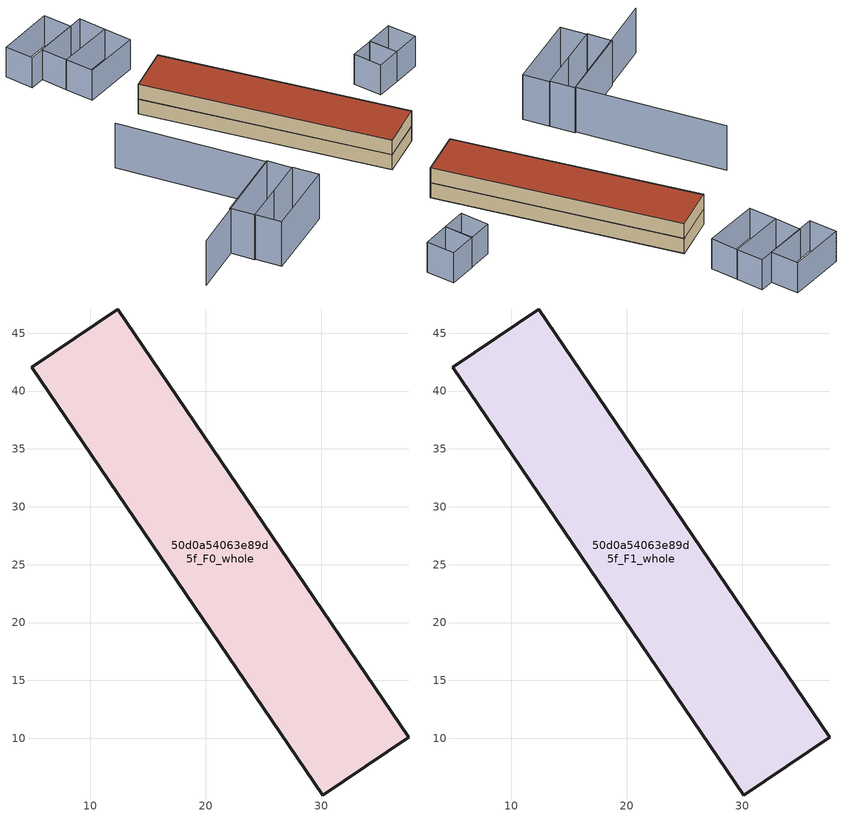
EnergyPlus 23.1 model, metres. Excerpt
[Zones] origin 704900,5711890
50d0a54063e89d5f_F0_whole
 floor ground (EU_floor_Construction): 37.53,10.11 12.38,47.09 4.97,42.07 30.12,5.1 z0
 wall outside (EU_wall_Construction): 30.12,5.1 4.97,42.07 12.38,47.09 37.53,10.11 30.12,5.1 z0:3
50d0a54063e89d5f_F1_whole
 floor to 50d0a54063e89d5f_F0_whole (EU_floor_Construction): 37.53,10.11 12.38,47.09 4.97,42.07 30.12,5.1 z3
 wall outside (EU_wall_Construction): 30.12,5.1 4.97,42.07 12.38,47.09 37.53,10.11 30.12,5.1 z3:6
 roof outside (EU_roof_Construction): 12.38,47.09 37.53,10.11 30.12,5.1 4.97,42.07 z6
shading: 38.94,28.7 43.28,30.32 / 43.28,30.32 45.16,25.29 / 45.16,25.29 40.82,23.67 / 40.82,23.67 38.94,28.7 / 50.12,27.2 45.15,25.3 / 45.15,25.3 43.23,30.3 / 43.23,30.3 48.2,32.21 / 48.2,32.21 50.12,27.2 / 11.2,53.2 1.02,49.59 / 1.02,49.59 -0.73,54.51 / -0.73,54.51 9.45,58.12 / 9.45,58.12 11.2,53.2 / -0.73,54.51 -2.4,59.22 / -2.4,59.22 7.77,62.83 / 7.77,62.83 9.44,58.12 / 9.44,58.12 -0.73,54.51 / -6.81,63.15 3.49,66.91 / 3.49,66.91 5.3,61.94 / 5.3,61.94 -5,58.18 / -5,58.18 -6.81,63.15 z0:6; -6.89,31.56 7.24,8.36 / 7.24,8.36 -13.78,-4.44 / -2.97,-2.95 9.83,4.65 / 9.83,4.65 12.3,0.48 / 12.3,0.48 -0.5,-7.12 / -0.5,-7.12 -2.97,-2.95 / 9.71,4.58 -3.03,-2.99 / -3.03,-2.99 -5.36,0.94 / -5.36,0.94 7.38,8.5 / 7.38,8.5 9.71,4.58 z0:9
[Building]
EU S2 Campaign: North Axis=0; Terrain=City; Solar Distribution=FullExterior
[Site:Location]
London: Latitude=51.5; Longitude=-0.5; Time Zone=0; Elevation=25
[SizingPeriod:WeatherFileDays]
AnnualSizingPeriod: Begin Month=1; Begin Day of Month=1; End Month=12; End Day of Month=31; Day of Week for Start Day=Monday; Use Weather File Daylight Saving Period=No; Use Weather File Rain and Snow Indicators=No
[MATERIAL]
EU_InternalMass_Material: Roughness=MediumRough; Thickness=0.1; Conductivity=1; Density=1800; Specific Heat=900; Thermal Absorptance=0.9; Solar Absorptance=0.7; Visible Absorptance=0.7
[MATERIAL:NOMASS] Roughness=MediumRough; Thermal Absorptance=0.9; Solar Absorptance=0.7; Visible Absorptance=0.7
Name | Thermal Resistance
EU_wall_NoMass | 0.635353
EU_roof_NoMass | 0.675062
EU_floor_NoMass | 1.96382
[CONSTRUCTION]
EU_wall_Construction: EU_wall_NoMass
EU_roof_Construction: EU_roof_NoMass
EU_floor_Construction: EU_floor_NoMass
EU_InternalMass_Construction: EU_InternalMass_Material
[ZONE] Type=1; Multiplier=1; Ceiling Height=autocalculate; Volume=1200.54; Floor Area=autocalculate; Part of Total Floor Area=Yes
50d0a54063e89d5f_F0_whole; 50d0a54063e89d5f_F1_whole
[INTERNALMASS] Construction=EU_InternalMass_Construction; Surface Area=400.184
Name | Zone or ZoneList
50d0a54063e89d5f_F0_whole_EU_InternalMass | 50d0a54063e89d5f_F0_whole
50d0a54063e89d5f_F1_whole_EU_InternalMass | 50d0a54063e89d5f_F1_whole
[OTHEREQUIPMENT] Fuel Type=Electricity; Design Level Calculation Method=Watts/Area; Power per Zone Floor Area=1; Fraction Latent=0; Fraction Radiant=0; Fraction Lost=0; Carbon Dioxide Generation Rate=0; EndUse Subcategory=EU_Step8_InternalGains
Name | Zone or ZoneList or Space or SpaceList | Schedule
EU_Step8_InternalGain_50d0a54063e89d5f_F0_whole_f000 | 50d0a54063e89d5f_F0_whole | EU_Step8_GainSchedule_50d0a54063e89d5f_F0_whole_f000
EU_Step8_InternalGain_50d0a54063e89d5f_F1_whole_f000 | 50d0a54063e89d5f_F1_whole | EU_Step8_GainSchedule_50d0a54063e89d5f_F1_whole_f000
[ZONEVENTILATION:DESIGNFLOWRATE] Schedule=EU_AlwaysOn; Design Flow Rate Calculation Method=AirChanges/Hour; Air Changes per Hour=0.555504; Ventilation Type=Natural; Fan Pressure Rise=0; Fan Total Efficiency=1; Constant Term Coefficient=1; Temperature Term Coefficient=0; Velocity Term Coefficient=0; Velocity Squared Term Coefficient=0; Minimum Indoor Temperature=-100; Maximum Indoor Temperature=100; Delta Temperature=-100; Minimum Outdoor Temperature=-100; Maximum Outdoor Temperature=100; Maximum Wind Speed=40
Name | Zone or ZoneList or Space or SpaceList
EU_ConstantAir_50d0a54063e89d5f_F0_whole | 50d0a54063e89d5f_F0_whole
EU_ConstantAir_50d0a54063e89d5f_F1_whole | 50d0a54063e89d5f_F1_whole
[HVACTEMPLATE:THERMOSTAT] Constant Heating Setpoint=20; Constant Cooling Setpoint=50
EU_HeatOnly_50d0a54063e89d5f_F0_whole; EU_HeatOnly_50d0a54063e89d5f_F1_whole
[HVACTEMPLATE:ZONE:IDEALLOADSAIRSYSTEM] System Availability Schedule=EU_AlwaysOn; Maximum Heating Supply Air Temperature=50; Minimum Cooling Supply Air Temperature=13; Maximum Heating Supply Air Humidity Ratio=0.0156; Minimum Cooling Supply Air Humidity Ratio=0.0077; Heating Limit=NoLimit; Cooling Limit=NoLimit; Heating Availability Schedule=EU_AlwaysOn; Cooling Availability Schedule=EU_CoolingOff; Dehumidification Control Type=ConstantSensibleHeatRatio; Cooling Sensible Heat Ratio=0.7; Dehumidification Setpoint=60; Humidification Control Type=None; Humidification Setpoint=30; Outdoor Air Method=None; Outdoor Air Flow Rate per Person=0.00944; Outdoor Air Flow Rate per Zone Floor Area=0; Outdoor Air Flow Rate per Zone=0; Demand Controlled Ventilation Type=None; Outdoor Air Economizer Type=NoEconomizer; Heat Recovery Type=None; Sensible Heat Recovery Effectiveness=0.7; Latent Heat Recovery Effectiveness=0.65
Name | Template Thermostat
50d0a54063e89d5f_F0_whole | EU_HeatOnly_50d0a54063e89d5f_F0_whole
50d0a54063e89d5f_F1_whole | EU_HeatOnly_50d0a54063e89d5f_F1_whole
[SIZING:ZONE] Zone Cooling Design Supply Air Temperature Input Method=SupplyAirTemperature; Zone Cooling Design Supply Air Temperature=13; Zone Heating Design Supply Air Temperature Input Method=SupplyAirTemperature; Zone Heating Design Supply Air Temperature=50; Zone Cooling Design Supply Air Humidity Ratio=0.008; Zone Heating Design Supply Air Humidity Ratio=0.008; Cooling Design Air Flow Method=DesignDay; Cooling Design Air Flow Rate=0; Cooling Minimum Air Flow per Zone Floor Area=0.000762; Cooling Minimum Air Flow=0; Cooling Minimum Air Flow Fraction=0.2; Heating Design Air Flow Method=DesignDay; Heating Design Air Flow Rate=0; Heating Maximum Air Flow per Zone Floor Area=0.002032; Heating Maximum Air Flow=0.141576; Heating Maximum Air Flow Fraction=0.3; Account for Dedicated Outdoor Air System=No; Dedicated Outdoor Air System Control Strategy=NeutralSupplyAir; Dedicated Outdoor Air Low Setpoint Temperature for Design=autosize; Dedicated Outdoor Air High Setpoint Temperature for Design=autosize; Zone Load Sizing Method=Sensible Load Only No Latent Load; Zone Latent Cooling Design Supply Air Humidity Ratio Input Method=HumidityRatioDifference; Zone Cooling Design Supply Air Humidity Ratio Difference=0.005; Zone Latent Heating Design Supply Air Humidity Ratio Input Method=HumidityRatioDifference; Zone Humidification Design Supply Air Humidity Ratio Difference=0.005
50d0a54063e89d5f_F0_whole; 50d0a54063e89d5f_F1_whole
[SCHEDULE:CONSTANT]
Name | Hourly Value
EU_AlwaysOn | 1
EU_CoolingOff | 0
[SCHEDULE:FILE] Column Number=1; Rows to Skip at Top=0; Number of Hours of Data=8760; Column Separator=Comma; Interpolate to Timestep=No; Minutes per Item=60; Adjust Schedule for Daylight Savings=Yes
Name | File
EU_Step8_GainSchedule_50d0a54063e89d5f_F0_whole_f000 | ../../schedules/50d0a54063e89d5f/50d0a54063e89d5f_F0_whole_f000_gain.csv
EU_Step8_GainSchedule_50d0a54063e89d5f_F1_whole_f000 | ../../schedules/50d0a54063e89d5f/50d0a54063e89d5f_F1_whole_f000_gain.csv
